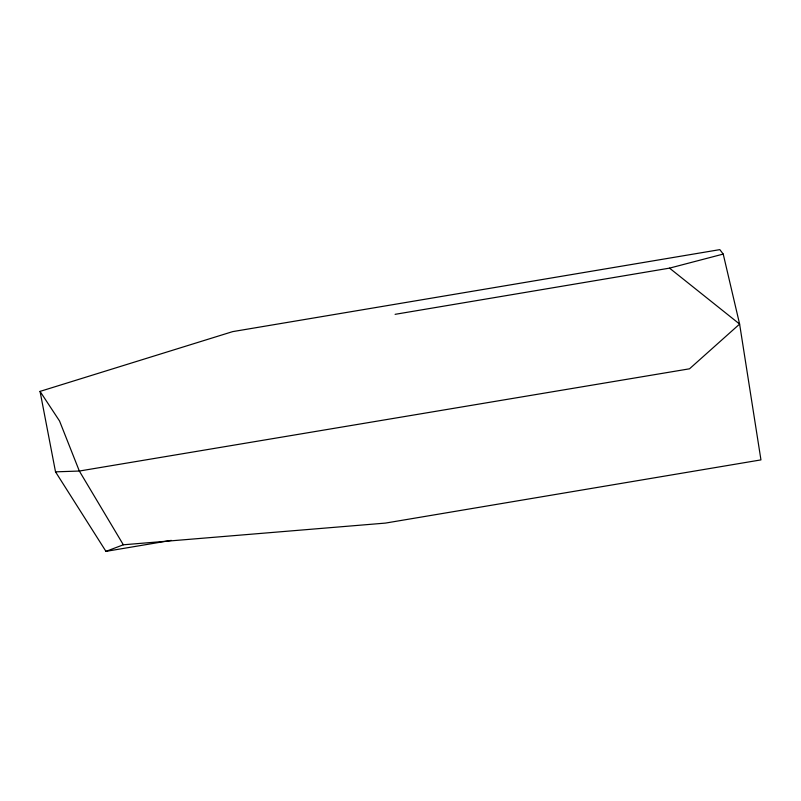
<?xml version="1.0" encoding="UTF-8"?>
<svg xmlns="http://www.w3.org/2000/svg" width="801" height="801" viewBox="0 0 801 801"><rect width="100%" height="100%" fill="white"/><g stroke="black" fill="none" stroke-linecap="round" stroke-linejoin="round"><path stroke-width="1.2" d="M105.952 551.368L123.344 544.79L385.451 523.093L760.95 459.894L739.613 324.075L723.223 254.077L719.839 249.632L232.66 331.624L40.05 391.389L55.519 471.849L105.952 551.368L171.294 540.375M395.093 314.332L669.536 268.135L723.223 254.077M55.519 471.849L79.339 471.038L689.511 368.81L739.613 324.075L669.536 268.135M40.05 391.389L59.544 420.986L79.339 471.038L123.344 544.79"/></g></svg>
